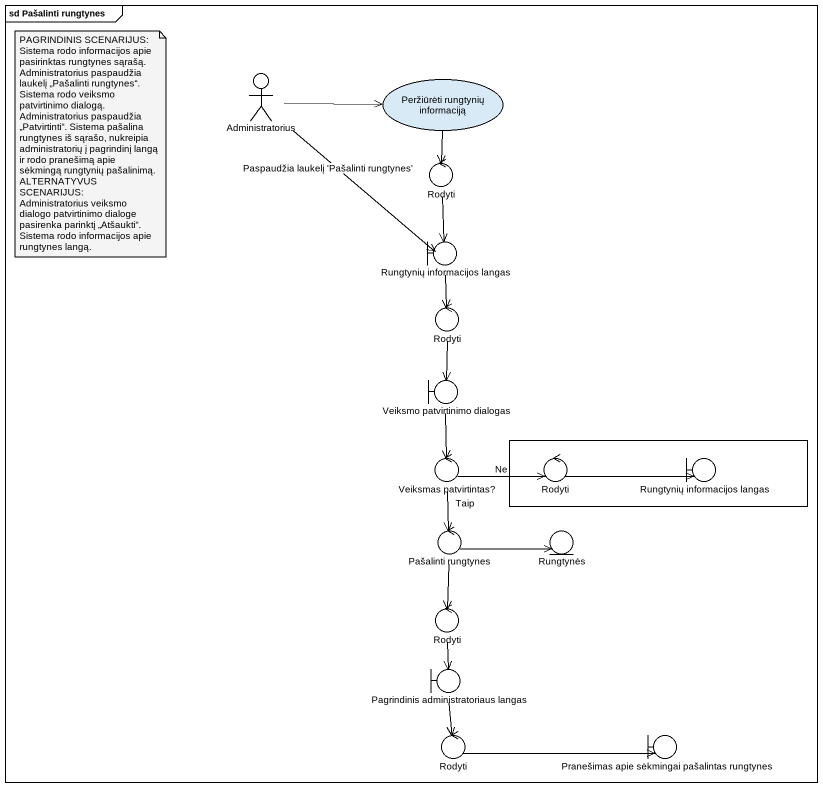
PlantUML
@startuml
mainframe sd Pašalinti rungtynes
actor Administratorius
usecase "Peržiūrėti rungtynių informaciją" as Peržiūrėti_rungtynių
control Rodyti
boundary "Rungtynių informacijos langas" as Rungtynių_informacijos
control "Rodyti" as Rodyti_2
boundary "Veiksmo patvirtinimo dialogas" as Veiksmo_patvirtinimo
control "Veiksmas patvirtintas?" as Veiksmas_patvirtintas
rectangle " " as rectangle1 {
  control "Rodyti" as Rodyti_3
  boundary "Rungtynių informacijos langas" as Rungtynių_informacijos_2
}
control "Pašalinti rungtynes" as Pašalinti_rungtynes
entity Rungtynės
control "Rodyti" as Rodyti_4
boundary "Pagrindinis administratoriaus langas" as Pagrindinis
control "Rodyti" as Rodyti_5
boundary "Pranešimas apie sėkmingai pašalintas rungtynes" as Pranešimas_apie_sėkmingai
Administratorius -right-> Peržiūrėti_rungtynių
Administratorius --> Rungtynių_informacijos : Paspaudžia laukelį 'Pašalinti rungtynes'
Peržiūrėti_rungtynių --> Rodyti
Rodyti --> Rungtynių_informacijos
Rungtynių_informacijos --> Rodyti_2
Rodyti_2 --> Veiksmo_patvirtinimo
Veiksmo_patvirtinimo --> Veiksmas_patvirtintas
Veiksmas_patvirtintas -right-> Rodyti_3 : Ne
Veiksmas_patvirtintas --> Pašalinti_rungtynes : Taip
Rodyti_3 -right-> Rungtynių_informacijos_2
Pašalinti_rungtynes -right-> Rungtynės
Pašalinti_rungtynes --> Rodyti_4
Rodyti_4 --> Pagrindinis
Pagrindinis --> Rodyti_5
Rodyti_5 -right-> Pranešimas_apie_sėkmingai
note as N1
  PAGRINDINIS SCENARIJUS:
  Sistema rodo informacijos apie pasirinktas rungtynes sąrašą. Administratorius paspaudžia laukelį „Pašalinti rungtynes“. Sistema rodo veiksmo patvirtinimo dialogą. Administratorius paspaudžia „Patvirtinti“. Sistema pašalina rungtynes iš sąrašo, nukreipia administratorių į pagrindinį langą ir rodo pranešimą apie sėkmingą rungtynių pašalinimą.
  ALTERNATYVUS SCENARIJUS:
  Administratorius veiksmo dialogo patvirtinimo dialoge pasirenka parinktį „Atšaukti“. Sistema rodo informacijos apie rungtynes langą.
end note
@enduml
